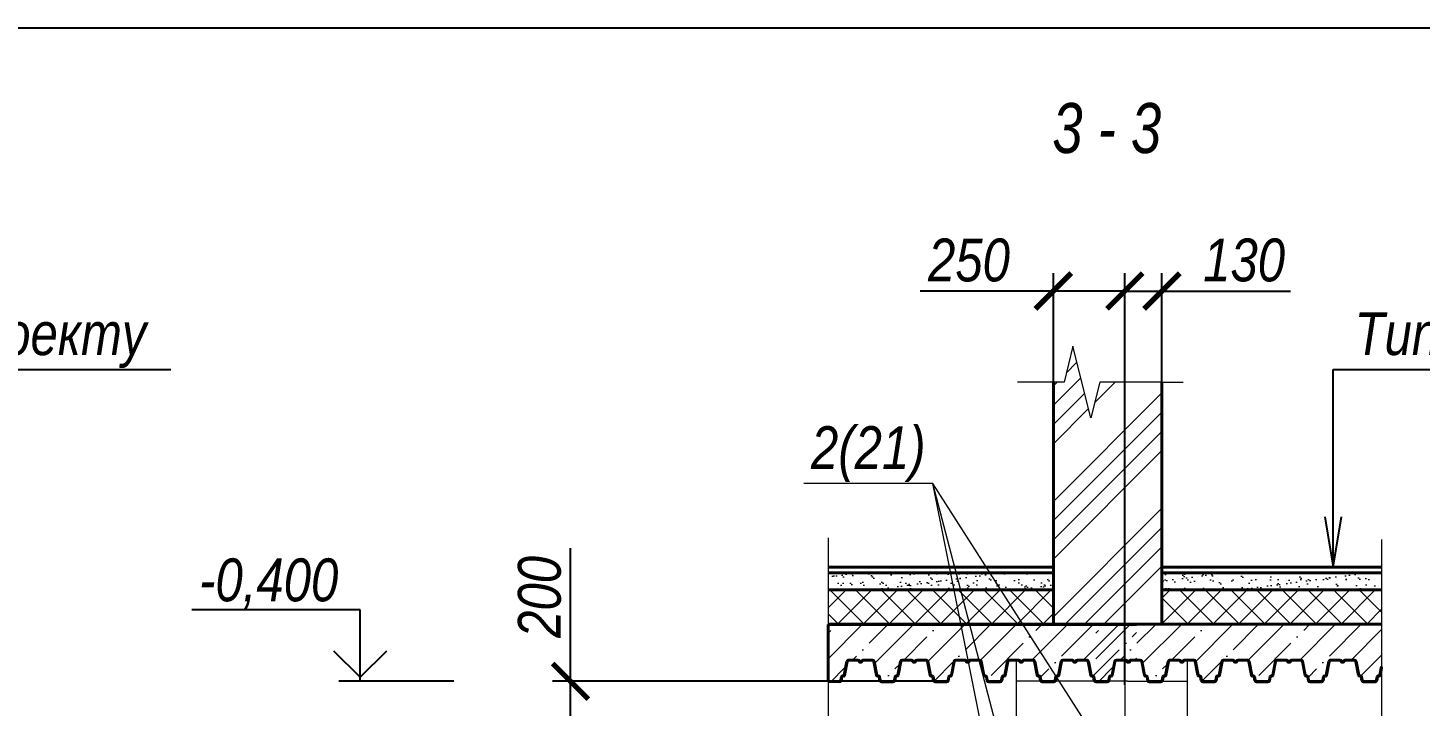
# Model space of a CAD drawing. Header units: millimetres. Extents: x 1582001 to 3303937, y 226471 to 491235.
# Drawn here: x 1861677 to 1871426, y 345396 to 350145 of the extents above; entities that cross this region are included whole.
import ezdxf

# ---------------------------------------------------------------- set-up
doc = ezdxf.new("R2010")
doc.units = ezdxf.units.MM
doc.linetypes.add('CENTER', pattern=[50.8, 31.75, -6.35, 6.35, -6.35])
doc.layers.get('Defpoints').update_dxf_attribs({"color": 255, "lineweight": 30})
doc.layers.add('Spezifikazia', color=250, linetype='Continuous')
doc.layers.add('Формуляр', color=138, linetype='Continuous')
for name, color, linetype, lineweight in [('Оси', 251, 'CENTER', 9), ('перекрытия', 7, 'Continuous', 40), ('Размеры', 7, 'Continuous', 18), ('Стены несущие', 7, 'Continuous', 40)]:
    doc.layers.add(name, color=color, linetype=linetype, lineweight=lineweight)
doc.styles.get("Standard").update_dxf_attribs({"font": 'ARIALNI.TTF', "height": 300})
doc.styles.add('STYLE1', font='ARIALNI.TTF', dxfattribs={"height": 300})
doc.styles.add('Текст', font='ARIALNI.TTF')
doc.dimstyles.new('х2', dxfattribs={"dimscale": 100, "dimtxt": 2.5, "dimasz": 2.5, "dimexe": 1.25, "dimexo": 0.625, "dimtad": 1, "dimdec": 0, "dimlfac": 0.5, "dimtxsty": 'Standard', "dimblk": 'ARCHTICK', "dimcen": 2.5, "dimadec": 0, "dimazin": 0, "dimtfac": 1, "dimtdec": 0, "dimtmove": 0, "dimatfit": 3, "dimfxl": 0, "dimarcsym": 0})

# ---------------------------------------------------------------- blocks, each defined once
blk = doc.blocks.new('_ArchTick')
at = {"color": 0, "linetype": 'ByBlock', "const_width": 0.15}
blk.add_lwpolyline([(-0.5, -0.5), (0.5, 0.5)], dxfattribs=at)
blk = doc.blocks.new('*D1615')
at = {"layer": 'Defpoints', "color": 0, "lineweight": -3, "ltscale": 100, "transparency": 16777216}
for p in [(1865476.3, 345570.1), (1868164, 345570.1), (1868164, 345170.1)]:
    blk.add_point(p, dxfattribs=at)
at = {"layer": 'Размеры', "color": 0, "lineweight": -2, "ltscale": 100, "transparency": 16777216}
for p, q in [((1865476.3, 345570.1), (1865476.3, 346501.5)), ((1868101.5, 345570.1), (1865351.3, 345570.1)), ((1865476.3, 345170.1), (1865476.3, 345570.1)), ((1868101.5, 345170.1), (1865351.3, 345170.1))]:
    blk.add_line(p, q, dxfattribs=at)
at = {"layer": 'Размеры', "color": 0, "lineweight": -2, "ltscale": 100, "transparency": 16777216, "xscale": 250, "yscale": 250, "zscale": 250}
for p, rotation in [((1865476.3, 345570.1), 90), ((1865476.3, 345170.1), 270)]:
    blk.add_blockref('_ArchTick', p, dxfattribs=dict(at, rotation=rotation))
at = {"layer": 'Размеры', "color": 0, "ltscale": 100, "transparency": 16777216, "insert": (1865260.7, 346160.8), "char_height": 300, "attachment_point": 5, "rotation": 90}
blk.add_mtext('200', dxfattribs=at)
blk = doc.blocks.new('*D1307')
at = {"layer": 'Defpoints', "color": 0, "lineweight": -3, "ltscale": 100, "transparency": 16777216}
for p in [(1869617.5, 348302.1), (1869617.5, 346890.9), (1869357.5, 345483.6)]:
    blk.add_point(p, dxfattribs=at)
at = {"layer": 'Размеры', "color": 0, "lineweight": -2, "ltscale": 100, "transparency": 16777216}
for p, q in [((1869357.5, 345546.1), (1869357.5, 348427.1)), ((1869617.5, 346953.4), (1869617.5, 348427.1)), ((1869357.5, 348302.1), (1869617.5, 348302.1)), ((1869617.5, 348302.1), (1870518.3, 348302.1))]:
    blk.add_line(p, q, dxfattribs=at)
at = {"layer": 'Размеры', "color": 0, "lineweight": -2, "ltscale": 100, "transparency": 16777216, "xscale": 250, "yscale": 250, "zscale": 250, "rotation": 180}
blk.add_blockref('_ArchTick', (1869357.5, 348302.1), dxfattribs=at)
at = {"layer": 'Размеры', "color": 0, "lineweight": -2, "ltscale": 100, "transparency": 16777216, "xscale": 250, "yscale": 250, "zscale": 250}
blk.add_blockref('_ArchTick', (1869617.5, 348302.1), dxfattribs=at)
at = {"layer": 'Размеры', "color": 0, "ltscale": 100, "transparency": 16777216, "insert": (1870192.9, 348517.7), "char_height": 300, "attachment_point": 5}
blk.add_mtext('130', dxfattribs=at)
blk = doc.blocks.new('*D1308')
at = {"layer": 'Defpoints', "color": 0, "lineweight": -3, "ltscale": 100, "transparency": 16777216}
for p in [(1868857.5, 348302.1), (1868857.5, 347493.9), (1869357.5, 347493.9)]:
    blk.add_point(p, dxfattribs=at)
at = {"layer": 'Размеры', "color": 0, "lineweight": -2, "ltscale": 100, "transparency": 16777216}
for p, q in [((1868857.5, 347556.4), (1868857.5, 348427.1)), ((1869357.5, 347556.4), (1869357.5, 348427.1)), ((1868857.5, 348302.1), (1867926.1, 348302.1)), ((1869357.5, 348302.1), (1868857.5, 348302.1))]:
    blk.add_line(p, q, dxfattribs=at)
at = {"layer": 'Размеры', "color": 0, "lineweight": -2, "ltscale": 100, "transparency": 16777216, "xscale": 250, "yscale": 250, "zscale": 250, "rotation": 180}
blk.add_blockref('_ArchTick', (1868857.5, 348302.1), dxfattribs=at)
at = {"layer": 'Размеры', "color": 0, "lineweight": -2, "ltscale": 100, "transparency": 16777216, "xscale": 250, "yscale": 250, "zscale": 250}
blk.add_blockref('_ArchTick', (1869357.5, 348302.1), dxfattribs=at)
at = {"layer": 'Размеры', "color": 0, "ltscale": 100, "transparency": 16777216, "insert": (1868266.8, 348517.7), "char_height": 300, "attachment_point": 5}
blk.add_mtext('250', dxfattribs=at)
blk = doc.blocks.new('1')
at = {"layer": 'перекрытия', "lineweight": 40, "ltscale": 100}
for p, q in [((132.3, 142.3), (113.5, 46.8)), ((134, 141.9), (115.3, 46.5)), ((209.6, 151.8), (143.9, 151.8)), ((209.6, 150), (143.9, 150)), ((229.8, 137.8), (225.5, 137.8)), ((229.8, 136), (225.5, 136)), ((311.4, 151.8), (245.6, 151.8)), ((311.4, 150), (245.6, 150)), ((321.2, 141.9), (340, 46.5)), ((323, 142.3), (341.8, 46.8)), ((507.3, 142.3), (488.5, 46.8)), ((509, 141.9), (490.3, 46.5)), ((584.6, 151.8), (518.9, 151.8)), ((584.6, 150), (518.9, 150)), ((604.8, 137.8), (600.5, 137.8)), ((604.8, 136), (600.5, 136)), ((686.4, 151.8), (620.6, 151.8)), ((686.4, 150), (620.6, 150)), ((696.2, 141.9), (715, 46.5)), ((698, 142.3), (716.8, 46.8)), ((0, 1.8), (80.3, 1.8)), ((95, 33.9), (90.3, 10)), ((96.7, 33.5), (92, 9.7)), ((107.4, 41.8), (104.6, 41.8)), ((107.4, 40), (104.6, 40)), ((347.8, 41.8), (350.7, 41.8)), ((347.8, 40), (350.7, 40)), ((358.5, 33.5), (363.2, 9.7)), ((360.3, 33.9), (365, 10)), ((375, 1.8), (455.3, 1.8)), ((375, 0), (455.3, 0)), ((470, 33.9), (465.3, 10)), ((470, 33.9), (465.3, 10)), ((471.7, 33.5), (467, 9.7)), ((471.7, 33.5), (467, 9.7)), ((482.4, 41.8), (479.6, 41.8)), ((482.4, 41.8), (479.6, 41.8)), ((482.4, 40), (479.6, 40)), ((482.4, 40), (479.6, 40)), ((722.8, 41.8), (725.7, 41.8)), ((722.8, 40), (725.7, 40)), ((733.5, 33.5), (738.2, 9.7)), ((735.3, 33.9), (740, 10)), ((750, 1.8), (830.3, 1.8)), ((750, 0), (830.3, 0))]:
    blk.add_line(p, q, dxfattribs=at)
for centre, radius, start, end in [((143.9, 140), 11.8, 90, 168.87383), ((143.9, 140), 10, 90, 168.87383), ((209.6, 142), 9.8, 7.18076, 90), ((209.6, 142), 8, 7.18076, 90), ((225.5, 144), 8, 187.18076, 270), ((225.5, 144), 6.2, 187.18076, 270), ((229.8, 144), 6.2, 270, 352.81924), ((229.8, 144), 8, 270, 352.81924), ((245.6, 142), 9.8, 90, 172.81924), ((245.6, 142), 8, 90, 172.81924), ((311.4, 140), 11.8, 11.12617, 90), ((311.4, 140), 10, 11.12617, 90), ((518.9, 140), 11.8, 90, 168.87383), ((518.9, 140), 10, 90, 168.87383), ((584.6, 142), 9.8, 7.18076, 90), ((584.6, 142), 8, 7.18076, 90), ((600.5, 144), 8, 187.18076, 270), ((600.5, 144), 6.2, 187.18076, 270), ((604.8, 144), 6.2, 270, 352.81924), ((604.8, 144), 8, 270, 352.81924), ((620.6, 142), 9.8, 90, 172.81924), ((620.6, 142), 8, 90, 172.81924), ((686.4, 140), 11.8, 11.12617, 90), ((686.4, 140), 10, 11.12617, 90), ((80.3, 12), 10.2, 270, 348.87383), ((80.3, 12), 12, 270, 348.87383), ((104.6, 32), 9.8, 90, 168.87383), ((104.6, 32), 8, 90, 168.87383), ((107.4, 48), 6.2, 270, 348.87383), ((107.4, 48), 8, 270, 348.87383), ((347.8, 48), 8, 191.12617, 270), ((347.8, 48), 6.2, 191.12617, 270), ((350.7, 32), 9.8, 11.12617, 90), ((350.7, 32), 8, 11.12617, 90), ((375, 12), 12, 191.12617, 270), ((375, 12), 10.2, 191.12617, 270), ((455.3, 12), 10.2, 270, 348.87383), ((455.3, 12), 10.2, 270, 348.87383), ((455.3, 12), 12, 270, 348.87383), ((455.3, 12), 12, 270, 348.87383), ((479.6, 32), 9.8, 90, 168.87383), ((479.6, 32), 9.8, 90, 168.87383), ((479.6, 32), 8, 90, 168.87383), ((479.6, 32), 8, 90, 168.87383), ((482.4, 48), 6.2, 270, 348.87383), ((482.4, 48), 6.2, 270, 348.87383), ((482.4, 48), 8, 270, 348.87383), ((482.4, 48), 8, 270, 348.87383), ((722.8, 48), 8, 191.12617, 270), ((722.8, 48), 6.2, 191.12617, 270), ((725.7, 32), 9.8, 11.12617, 90), ((725.7, 32), 8, 11.12617, 90), ((750, 12), 12, 191.12617, 270), ((750, 12), 10.2, 191.12617, 270)]:
    blk.add_arc(centre, radius, start, end, dxfattribs=at)

msp = doc.modelspace()

# ---------------------------------------------------------------- hatches: boundary and pattern name
at = {"layer": 'Размеры', "ltscale": 100}
h = msp.add_hatch(dxfattribs=at)
h.set_pattern_fill('ANSI34', color=256, scale=30, style=0)
h.set_pattern_definition([(45, (336508.75, 67226.4), (-404.11153, 404.11153), []), (45, (336643.46, 67226.4), (-404.11153, 404.11153), []), (45, (336778.16, 67226.4), (-404.11153, 404.11153), []), (45, (336912.87, 67226.4), (-404.11153, 404.11153), [])])
h.paths.add_polyline_path([(1868857.5, 347665.3), (1868857.5, 345970.1), (1869617.5, 345970.1), (1869617.5, 347665.3), (1869182.5, 347665.3), (1869120, 347415.3), (1868995, 347915.3), (1868932.5, 347665.3)])
h = msp.add_hatch(dxfattribs=at)
h.set_pattern_fill('AR-SAND', color=256, scale=2, style=0)
h.set_pattern_definition([(37.5, (311969.05, 67226.4), (-3.2000626, 97.8826475), [0, -77.216, 0, -86.36, 0, -82.55]), (7.5, (311969.05, 67226.4), (89.904657, 143.36502), [0, -41.656, 0, -69.596, 0, -26.67]), (327.5, (311906.565, 67226.4), (158.198474, 0.287437), [0, -25.4, 0, -91.44, 0, -119.38]), (317.5, (311906.56, 67226.4), (152.71129, 44.585865), [0, -12.7, 0, -59.944, 0, -68.58])])
h.paths.add_polyline_path([(1868857.5, 346210.1), (1868857.5, 346330.1), (1867279.9, 346330.1), (1867279.9, 346210.1)])
h = msp.add_hatch(dxfattribs=at)
h.set_pattern_fill('AR-SAND', color=256, scale=2, style=0)
h.set_pattern_definition([(37.5, (336508.75, 67226.4), (-3.2000626, 97.8826475), [0, -77.216, 0, -86.36, 0, -82.55]), (7.5, (336508.75, 67226.4), (89.904657, 143.36502), [0, -41.656, 0, -69.596, 0, -26.67]), (327.5, (336446.27, 67226.4), (158.198474, 0.287437), [0, -25.4, 0, -91.44, 0, -119.38]), (317.5, (336446.27, 67226.4), (152.71129, 44.585865), [0, -12.7, 0, -59.944, 0, -68.58])])
h.paths.add_polyline_path([(1871155.2, 346210.1), (1871155.2, 346330.1), (1869617.5, 346330.1), (1869617.5, 346210.1)])
h = msp.add_hatch(dxfattribs=at)
h.set_pattern_fill('ANSI37', color=256, scale=40, style=0)
h.set_pattern_definition([(45, (311969.05, 67226.4), (-89.802561, 89.802561), []), (135, (311969.05, 67226.4), (-89.802561, -89.802561), [])])
h.paths.add_polyline_path([(1867279.9, 346210.1), (1867279.9, 345970.1), (1868857.5, 345970.1), (1868857.5, 346210.1)])
h = msp.add_hatch(dxfattribs=at)
h.set_pattern_fill('ANSI37', color=256, scale=40, style=0)
h.set_pattern_definition([(45, (336508.75, 67226.4), (-89.802561, 89.802561), []), (135, (336508.75, 67226.4), (-89.802561, -89.802561), [])])
h.paths.add_polyline_path([(1871155.2, 345970.1), (1871155.2, 346210.1), (1869617.5, 346210.1), (1869617.5, 345970.1)])
h = msp.add_hatch(dxfattribs=at)
h.set_pattern_fill('ANSI35', color=256, scale=40, style=0)
h.set_pattern_definition([(45, (336209.65, 67223.25), (-179.605122, 179.605122), []), (45, (336389.26, 67223.25), (-179.605122, 179.605122), [317.5, -63.5, 0, -63.5])])
h.paths.add_polyline_path([(1869439.7, 345716.2), (1869439.7, 345966.9), (1867279.9, 345966.9), (1867279.9, 345568.7), (1867360.2, 345568.7), (1867411.8, 345707.4), (1867423.8, 345718.7), (1867593.6, 345718.5), (1867602.9, 345709.2), (1867654.9, 345568.7), (1867735.2, 345568.7), (1867787.2, 345709.2), (1867798.8, 345718.7), (1867966.3, 345718.7), (1867973.8, 345716), (1868029.9, 345568.7), (1868110.2, 345568.7), (1868169.3, 345717.8), (1868341.3, 345718.7), (1868348, 345716.7), (1868404.9, 345568.7), (1868485.2, 345568.7), (1868542.6, 345717), (1868720, 345718.1), (1868779.9, 345568.7), (1868860.2, 345568.7), (1868920.7, 345718.3), (1869094.5, 345718.3), (1869154.9, 345568.7), (1869235.2, 345568.7), (1869292.2, 345716.8)])
h = msp.add_hatch(dxfattribs=at)
h.set_pattern_fill('ANSI35', color=256, scale=40, style=0)
h.set_pattern_definition([(45, (338084.65, 67223.25), (-179.605122, 179.605122), []), (45, (338264.26, 67223.25), (-179.605122, 179.605122), [317.5, -63.5, 0, -63.5])])
h.paths.add_polyline_path([(1871155.2, 345685.5), (1871155.2, 345966.9), (1869154.9, 345966.9), (1869154.9, 345568.7), (1869235.2, 345568.7), (1869286.8, 345707.4), (1869298.8, 345718.7), (1869468.6, 345718.5), (1869477.9, 345709.2), (1869529.9, 345568.7), (1869610.2, 345568.7), (1869662.2, 345709.2), (1869673.8, 345718.7), (1869841.3, 345718.7), (1869848.8, 345716), (1869904.9, 345568.7), (1869985.2, 345568.7), (1870044.3, 345717.8), (1870216.3, 345718.7), (1870223, 345716.7), (1870279.9, 345568.7), (1870360.2, 345568.7), (1870417.6, 345717), (1870595, 345718.1), (1870654.9, 345568.7), (1870735.2, 345568.7), (1870795.7, 345718.3), (1870969.5, 345718.3), (1871029.9, 345568.7), (1871110.2, 345568.7)])

# ---------------------------------------------------------------- linework, layer by layer
at = {"layer": 'Оси', "ltscale": 20}
msp.add_line((1869357.5, 345570.1), (1869357.5, 337819.8), dxfattribs=at)
at = {"layer": 'перекрытия', "lineweight": 40, "ltscale": 100}
for p, q in [((1868912.2, 345709.2), (1868893.4, 345613.7)), ((1868913.9, 345708.9), (1868895.2, 345613.4)), ((1868989.5, 345718.7), (1868923.8, 345718.7)), ((1868989.5, 345716.9), (1868923.8, 345716.9)), ((1869009.7, 345704.7), (1869005.4, 345704.7)), ((1869009.7, 345702.9), (1869005.4, 345702.9)), ((1869091.3, 345718.7), (1869025.5, 345718.7)), ((1869091.3, 345716.9), (1869025.5, 345716.9)), ((1869101.1, 345708.9), (1869119.9, 345613.4)), ((1869102.9, 345709.2), (1869121.7, 345613.7)), ((1869287.2, 345709.2), (1869268.4, 345613.7)), ((1869288.9, 345708.9), (1869270.2, 345613.4)), ((1869364.5, 345718.7), (1869298.8, 345718.7)), ((1869364.5, 345716.9), (1869298.8, 345716.9)), ((1869384.7, 345704.7), (1869380.4, 345704.7)), ((1869384.7, 345702.9), (1869380.4, 345702.9)), ((1869439.7, 345718.7), (1869400.5, 345718.7)), ((1869439.7, 345716.9), (1869400.5, 345716.9)), ((1870787.2, 345709.2), (1870768.4, 345613.7)), ((1870788.9, 345708.9), (1870770.2, 345613.4)), ((1870864.5, 345718.7), (1870798.8, 345718.7)), ((1870864.5, 345716.9), (1870798.8, 345716.9)), ((1870884.7, 345704.7), (1870880.4, 345704.7)), ((1870884.7, 345702.9), (1870880.4, 345702.9)), ((1870966.3, 345718.7), (1870900.5, 345718.7)), ((1870966.3, 345716.9), (1870900.5, 345716.9)), ((1870976.1, 345708.9), (1870994.9, 345613.4)), ((1870977.9, 345709.2), (1870996.7, 345613.7)), ((1868874.9, 345600.8), (1868870.2, 345577)), ((1868876.6, 345600.5), (1868871.9, 345576.6)), ((1868887.3, 345608.7), (1868884.5, 345608.7)), ((1868887.3, 345606.9), (1868884.5, 345606.9)), ((1869127.7, 345608.7), (1869130.6, 345608.7)), ((1869127.7, 345606.9), (1869130.6, 345606.9)), ((1869138.4, 345600.5), (1869143.1, 345576.6)), ((1869140.2, 345600.8), (1869144.9, 345577)), ((1869249.9, 345600.8), (1869245.2, 345577)), ((1869249.9, 345600.8), (1869245.2, 345577)), ((1869251.6, 345600.5), (1869246.9, 345576.6)), ((1869251.6, 345600.5), (1869246.9, 345576.6)), ((1869262.3, 345608.7), (1869259.5, 345608.7)), ((1869262.3, 345608.7), (1869259.5, 345608.7)), ((1869262.3, 345606.9), (1869259.5, 345606.9)), ((1869262.3, 345606.9), (1869259.5, 345606.9)), ((1870749.9, 345600.8), (1870745.2, 345577)), ((1870751.6, 345600.5), (1870746.9, 345576.6)), ((1870762.3, 345608.7), (1870759.5, 345608.7)), ((1870762.3, 345606.9), (1870759.5, 345606.9)), ((1871002.7, 345608.7), (1871005.6, 345608.7)), ((1871002.7, 345606.9), (1871005.6, 345606.9)), ((1871013.4, 345600.5), (1871018.1, 345576.6)), ((1871015.2, 345600.8), (1871019.9, 345577)), ((1871124.9, 345600.8), (1871120.2, 345577)), ((1871124.9, 345600.8), (1871120.2, 345577)), ((1871126.6, 345600.5), (1871121.9, 345576.6)), ((1871126.6, 345600.5), (1871121.9, 345576.6)), ((1871137.3, 345608.7), (1871134.5, 345608.7)), ((1871137.3, 345608.7), (1871134.5, 345608.7)), ((1871137.3, 345606.9), (1871134.5, 345606.9)), ((1871137.3, 345606.9), (1871134.5, 345606.9)), ((1871155.2, 345673.6), (1871143.4, 345613.7)), ((1871155.2, 345664.3), (1871145.2, 345613.4)), ((1868779.9, 345568.7), (1868860.2, 345568.7)), ((1869154.9, 345568.7), (1869235.2, 345568.7)), ((1869154.9, 345566.9), (1869235.2, 345566.9)), ((1870654.9, 345568.7), (1870735.2, 345568.7)), ((1871029.9, 345568.7), (1871110.2, 345568.7)), ((1871029.9, 345566.9), (1871110.2, 345566.9))]:
    msp.add_line(p, q, dxfattribs=at)
for centre, radius, start, end in [((1868923.8, 345706.9), 11.8, 90, 168.87383), ((1868923.8, 345706.9), 10, 90, 168.87383), ((1868989.5, 345708.9), 9.8, 7.18076, 90), ((1868989.5, 345708.9), 8, 7.18076, 90), ((1869005.4, 345710.9), 8, 187.18076, 270), ((1869005.4, 345710.9), 6.2, 187.18076, 270), ((1869009.7, 345710.9), 6.2, 270, 352.81924), ((1869009.7, 345710.9), 8, 270, 352.81924), ((1869025.5, 345708.9), 9.8, 90, 172.81924), ((1869025.5, 345708.9), 8, 90, 172.81924), ((1869091.3, 345706.9), 11.8, 11.12617, 90), ((1869091.3, 345706.9), 10, 11.12617, 90), ((1869298.8, 345706.9), 11.8, 90, 168.87383), ((1869298.8, 345706.9), 10, 90, 168.87383), ((1869364.5, 345708.9), 9.8, 7.18076, 90), ((1869364.5, 345708.9), 8, 7.18076, 90), ((1869380.4, 345710.9), 8, 187.18076, 270), ((1869380.4, 345710.9), 6.2, 187.18076, 270), ((1869384.7, 345710.9), 6.2, 270, 352.81924), ((1869384.7, 345710.9), 8, 270, 352.81924), ((1869400.5, 345708.9), 9.8, 90, 172.81924), ((1869400.5, 345708.9), 8, 90, 172.81924), ((1870798.8, 345706.9), 11.8, 90, 168.87383), ((1870798.8, 345706.9), 10, 90, 168.87383), ((1870864.5, 345708.9), 9.8, 7.18076, 90), ((1870864.5, 345708.9), 8, 7.18076, 90), ((1870880.4, 345710.9), 8, 187.18076, 270), ((1870880.4, 345710.9), 6.2, 187.18076, 270), ((1870884.7, 345710.9), 6.2, 270, 352.81924), ((1870884.7, 345710.9), 8, 270, 352.81924), ((1870900.5, 345708.9), 9.8, 90, 172.81924), ((1870900.5, 345708.9), 8, 90, 172.81924), ((1870966.3, 345706.9), 11.8, 11.12617, 90), ((1870966.3, 345706.9), 10, 11.12617, 90), ((1868884.5, 345598.9), 9.8, 90, 168.87383), ((1868884.5, 345598.9), 8, 90, 168.87383), ((1868887.3, 345614.9), 6.2, 270, 348.87383), ((1868887.3, 345614.9), 8, 270, 348.87383), ((1869127.7, 345614.9), 8, 191.12617, 270), ((1869127.7, 345614.9), 6.2, 191.12617, 270), ((1869130.6, 345598.9), 9.8, 11.12617, 90), ((1869130.6, 345598.9), 8, 11.12617, 90), ((1869259.5, 345598.9), 9.8, 90, 168.87383), ((1869259.5, 345598.9), 9.8, 90, 168.87383), ((1869259.5, 345598.9), 8, 90, 168.87383), ((1869259.5, 345598.9), 8, 90, 168.87383), ((1869262.3, 345614.9), 6.2, 270, 348.87383), ((1869262.3, 345614.9), 6.2, 270, 348.87383), ((1869262.3, 345614.9), 8, 270, 348.87383), ((1869262.3, 345614.9), 8, 270, 348.87383), ((1870759.5, 345598.9), 9.8, 90, 168.87383), ((1870759.5, 345598.9), 8, 90, 168.87383), ((1870762.3, 345614.9), 6.2, 270, 348.87383), ((1870762.3, 345614.9), 8, 270, 348.87383), ((1871002.7, 345614.9), 8, 191.12617, 270), ((1871002.7, 345614.9), 6.2, 191.12617, 270), ((1871005.6, 345598.9), 9.8, 11.12617, 90), ((1871005.6, 345598.9), 8, 11.12617, 90), ((1871134.5, 345598.9), 9.8, 90, 168.87383), ((1871134.5, 345598.9), 9.8, 90, 168.87383), ((1871134.5, 345598.9), 8, 90, 168.87383), ((1871134.5, 345598.9), 8, 90, 168.87383), ((1871137.3, 345614.9), 6.2, 270, 348.87383), ((1871137.3, 345614.9), 6.2, 270, 348.87383), ((1871137.3, 345614.9), 8, 270, 348.87383), ((1871137.3, 345614.9), 8, 270, 348.87383), ((1868860.2, 345578.9), 10.2, 270, 348.87383), ((1868860.2, 345578.9), 12, 270, 348.87383), ((1869154.9, 345578.9), 12, 191.12617, 270), ((1869154.9, 345578.9), 10.2, 191.12617, 270), ((1869235.2, 345578.9), 10.2, 270, 348.87383), ((1869235.2, 345578.9), 10.2, 270, 348.87383), ((1869235.2, 345578.9), 12, 270, 348.87383), ((1869235.2, 345578.9), 12, 270, 348.87383), ((1870735.2, 345578.9), 10.2, 270, 348.87383), ((1870735.2, 345578.9), 12, 270, 348.87383), ((1871029.9, 345578.9), 12, 191.12617, 270), ((1871029.9, 345578.9), 10.2, 191.12617, 270), ((1871110.2, 345578.9), 10.2, 270, 348.87383), ((1871110.2, 345578.9), 10.2, 270, 348.87383), ((1871110.2, 345578.9), 12, 270, 348.87383), ((1871110.2, 345578.9), 12, 270, 348.87383)]:
    msp.add_arc(centre, radius, start, end, dxfattribs=at)
at = {"layer": 'Размеры', "lineweight": 25, "ltscale": 100}
for p, q in [((1858944.4, 347753.7), (1862678.8, 347753.7)), ((1870816.6, 346370.1), (1870816.6, 347753.7)), ((1870816.6, 347753.7), (1874551.1, 347753.7)), ((1870758, 346720.6), (1870816.6, 346370.1)), ((1870816.6, 346370.1), (1870875.3, 346720.6))]:
    msp.add_line(p, q, dxfattribs=at)
at = {"layer": 'Размеры', "linetype": 'Continuous', "ltscale": 50}
for p, q in [((1868757.5, 347665.3), (1868607.5, 347665.3)), ((1869617.5, 347665.3), (1869767.5, 347665.3))]:
    msp.add_line(p, q, dxfattribs=at)
at = {"layer": 'Размеры', "lineweight": 9, "ltscale": 100}
for p, q in [((1868012.9, 346955.9), (1867110.7, 346955.9)), ((1868700.7, 343532.1), (1868012.9, 346955.9)), ((1869692.7, 344332.1), (1868012.9, 346955.9)), ((1868700.7, 344332.1), (1868012.9, 346955.9))]:
    msp.add_line(p, q, dxfattribs=at)
at = {"layer": 'Размеры', "linetype": 'Continuous', "lineweight": 25, "ltscale": 100}
for p, q in [((1864004.2, 346070.1), (1862826.5, 346070.1)), ((1864004.2, 345570.1), (1864004.2, 346070.1)), ((1863818.4, 345784.2), (1864004.2, 345598.4)), ((1864004.2, 345598.4), (1864190.1, 345784.2)), ((1864660.2, 345570.1), (1863854.2, 345570.1))]:
    msp.add_line(p, q, dxfattribs=at)
at = {"layer": 'Размеры', "ltscale": 100}
for p, q in [((1868597.5, 345716.9), (1868597.5, 345170.1)), ((1869797.2, 345170.1), (1869797.2, 345716.9)), ((1869377.5, 345570.1), (1868597.5, 345570.1)), ((1869377.5, 345570.1), (1869797.2, 345570.1))]:
    msp.add_line(p, q, dxfattribs=at)
at = {"layer": 'Размеры', "linetype": 'Continuous', "ltscale": 50}
for points in [[(1869617.5, 347665.3), (1869182.5, 347665.3), (1869120, 347415.3), (1868995, 347915.3), (1868932.5, 347665.3), (1868757.5, 347665.3)], [(1867279.9, 346575.4), (1867279.9, 344558.5), (1867529.9, 344496), (1867029.9, 344371), (1867279.9, 344308.5), (1867279.9, 342568.5)], [(1871155.2, 346562), (1871155.2, 344545.1), (1871405.2, 344482.6), (1870905.2, 344357.6), (1871155.2, 344295.1), (1871155.2, 342555.1)]]:
    msp.add_lwpolyline(points, dxfattribs=at)
at = {"layer": 'Стены несущие'}
for p, q in [((1868857.5, 345970.1), (1868857.5, 347665.3)), ((1869617.5, 345970.1), (1869617.5, 347665.3)), ((1868857.5, 346370.1), (1867279.9, 346370.1)), ((1869617.5, 346370.1), (1871155.2, 346370.1)), ((1868857.5, 346330.1), (1867279.9, 346330.1)), ((1869617.5, 346330.1), (1871155.2, 346330.1)), ((1868857.5, 346210.1), (1867279.9, 346210.1)), ((1869617.5, 346210.1), (1871155.2, 346210.1)), ((1868884.8, 345970.1), (1867279.9, 345970.1)), ((1867279.9, 345566.9), (1867279.9, 345966.9)), ((1867279.9, 345966.9), (1869439.7, 345966.9)), ((1868857.5, 345970.1), (1871155.2, 345970.1))]:
    msp.add_line(p, q, dxfattribs=at)
at = {"layer": 'Формуляр', "color": 0}
msp.add_lwpolyline([(1836000.4, 321455), (1836000.4, 350144.9), (1875500.3, 350144.9), (1875500.3, 321455)], close=True, dxfattribs=at)

# ---------------------------------------------------------------- block references
at = {"layer": 'Размеры'}
for p in [(1867279.9, 345566.9), (1868029.9, 345566.9), (1869154.9, 345566.9), (1869904.9, 345566.9)]:
    msp.add_blockref('1', p, dxfattribs=at)

# ---------------------------------------------------------------- texts
at = {"layer": 'Spezifikazia', "ltscale": 500, "style": 'STYLE1', "width": 0.95}
msp.add_text('3 - 3', height=350, dxfattribs=at).set_placement((1868850.6, 349268.4))
at = {"layer": 'Размеры', "lineweight": 25, "ltscale": 100}
for p in [(1859094.4, 347853.7), (1870966.6, 347853.7)]:
    msp.add_text('Тип пола по проекту', height=300, dxfattribs=at).set_placement(p)
at = {"layer": 'Размеры', "lineweight": 9, "ltscale": 100, "style": 'Текст'}
msp.add_text('2(21)', height=300, dxfattribs=at).set_placement((1867160.7, 347055.9))
at = {"layer": 'Размеры', "linetype": 'Continuous', "lineweight": 25, "ltscale": 100}
msp.add_text('-0,400', height=300, dxfattribs=at).set_placement((1862876.5, 346130.1))

# ---------------------------------------------------------------- dimensions: what is measured, and where the dimension line sits
at = {"layer": 'Размеры', "ltscale": 100}
for base, p1, p2, picture, middle in [((1868857.5, 348302.1), (1869357.5, 347493.9), (1868857.5, 347493.9), '*D1308', (1868266.8, 348517.7)), ((1869617.5, 348302.1), (1869357.5, 345483.6), (1869617.5, 346890.9), '*D1307', (1870192.9, 348517.7))]:
    dim = msp.add_linear_dim(base=base, p1=p1, p2=p2, dimstyle='х2', override={"dimscale": 100, "dimlfac": 0.5, "dimtxsty": 'Standard', "dimblk1": 'ArchTick', "dimblk2": 'ArchTick', "dimsah": 1, "dimtmove": 0, "dimtolj": 0}, dxfattribs=at)
    dim.commit()
    dim.dimension.update_dxf_attribs({"geometry": picture, "text_midpoint": middle})
dim = msp.add_linear_dim(base=(1865476.3, 345570.1), p1=(1868164, 345170.1), p2=(1868164, 345570.1), angle=90, dimstyle='х2', override={"dimscale": 100, "dimlfac": 0.5, "dimtxsty": 'Standard', "dimblk1": 'ArchTick', "dimblk2": 'ArchTick', "dimsah": 1, "dimtmove": 0, "dimtolj": 0}, dxfattribs=at)
dim.commit()
dim.dimension.update_dxf_attribs({"geometry": '*D1615', "text_midpoint": (1865260.7, 346160.8)})

doc.saveas('drawing.dxf')
